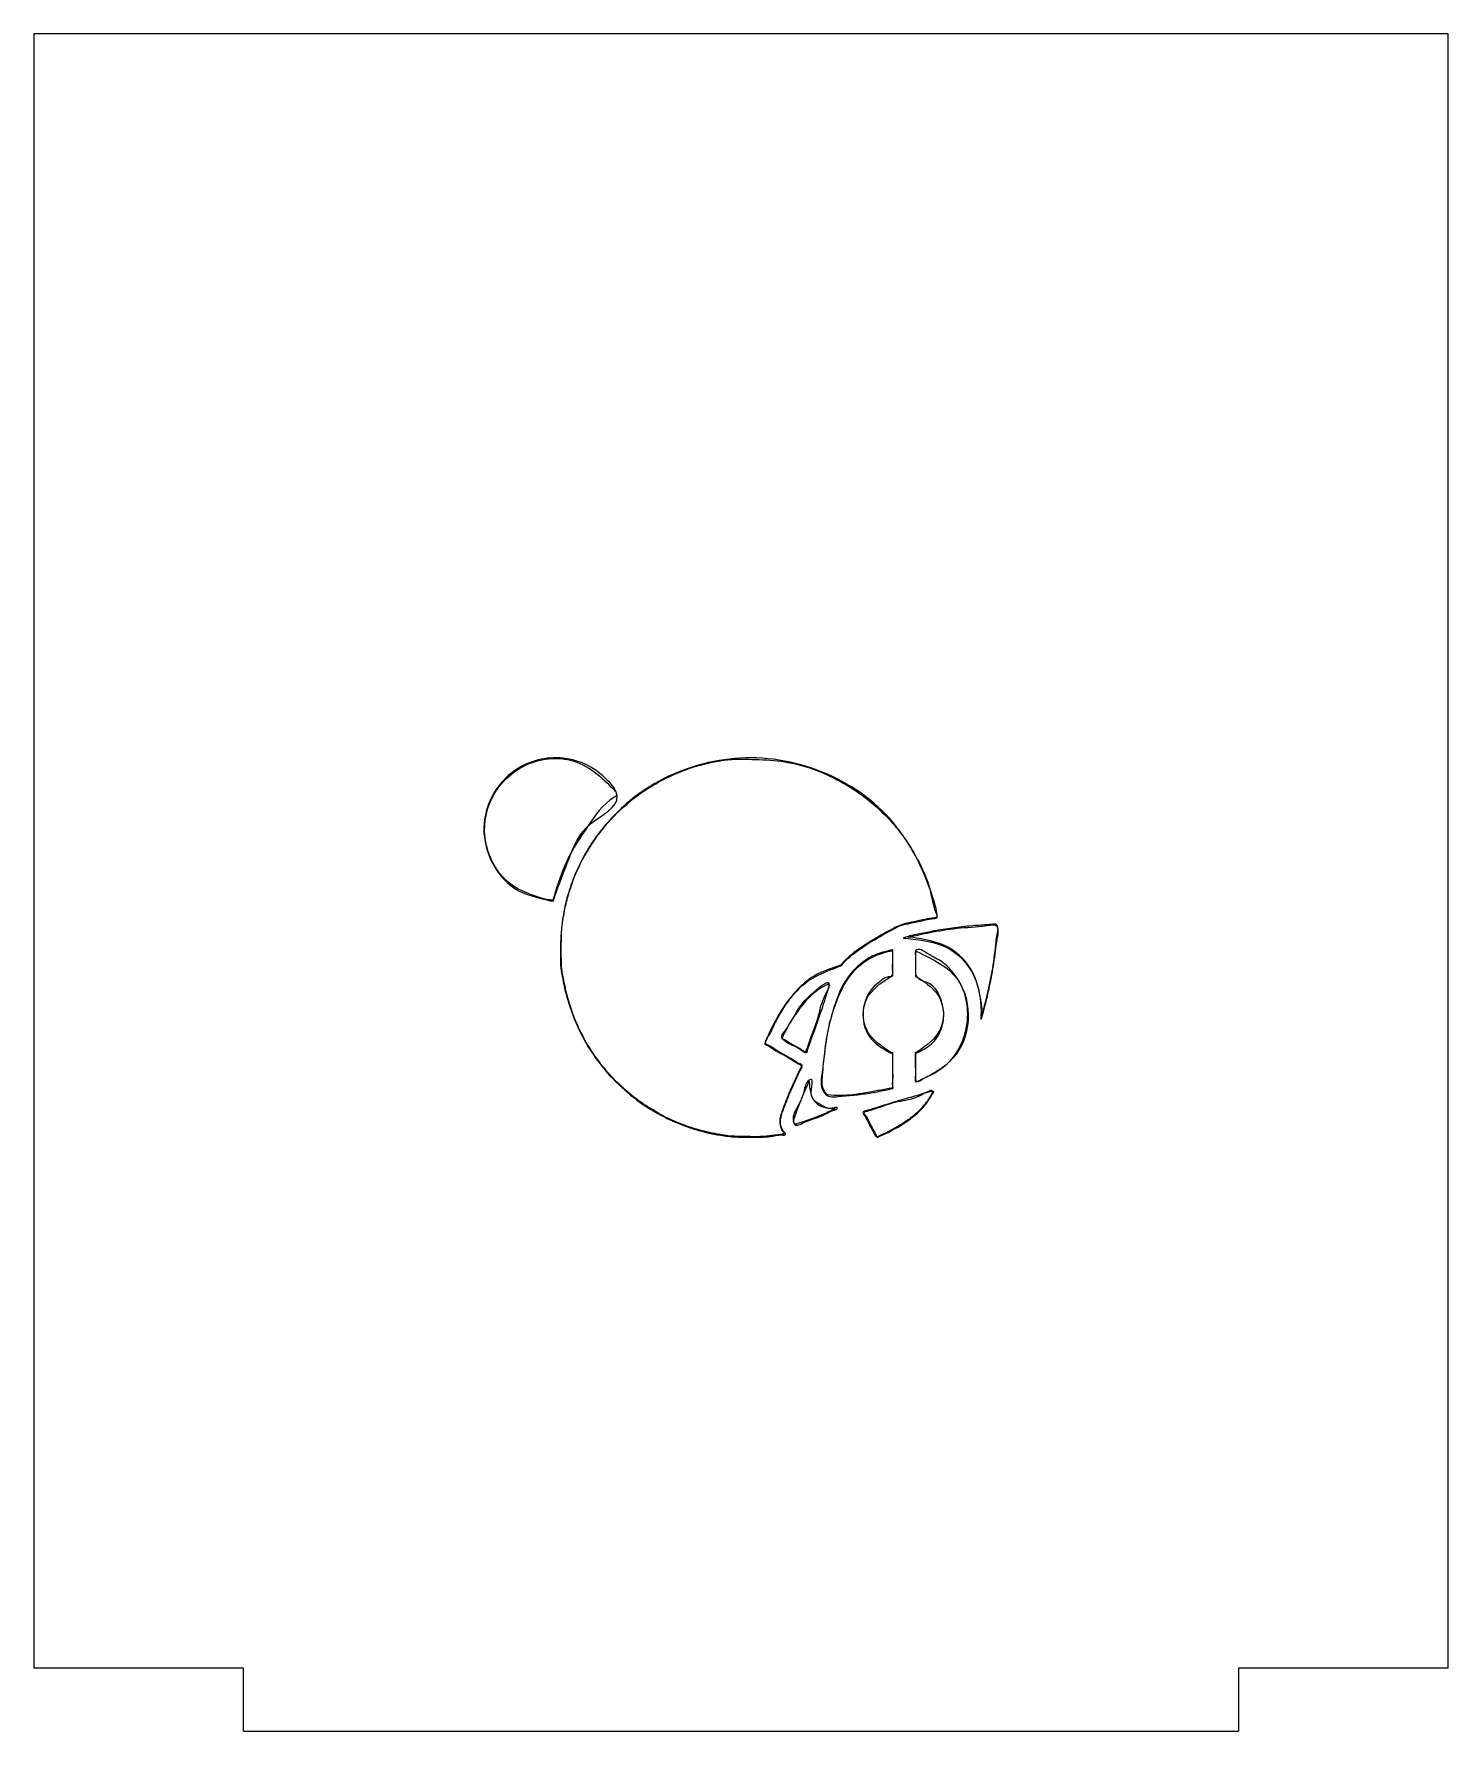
# Model space of a CAD drawing. Extents: x 0 to 135, y 0 to 162.
import ezdxf

# ---------------------------------------------------------------- set-up
doc = ezdxf.new("R2010")
doc.units = 0
doc.layers.add('Capa_1', color=7, linetype='CONTINUOUS')

msp = doc.modelspace()

# ---------------------------------------------------------------- linework, layer by layer
at = {"layer": 'Capa_1', "color": 7}
for p, q in [((0.128809, 162.128821), (0.128809, 6.128831)), ((135.128793, 162.128821), (0.128809, 162.128821)), ((135.128793, 6.128831), (135.128793, 162.128821)), ((66.697581, 92.880293), (66.746179, 92.880321)), ((66.746179, 92.880321), (66.907187, 92.897255)), ((62.656412, 92.000747), (62.757109, 92.032949)), ((62.757109, 92.032949), (62.84234, 92.068876)), ((49.046048, 79.494775), (49.046048, 79.494747)), ((49.411723, 79.391933), (49.723353, 79.375565)), ((49.6734, 79.433533), (49.467801, 79.450749)), ((49.745875, 79.725943), (49.6734, 79.433533)), ((49.723353, 79.375565), (49.840814, 79.818653)), ((82.281807, 76.741048), (82.768189, 76.998294)), ((82.768189, 76.998294), (83.347281, 77.138558)), ((81.010706, 76.121034), (80.953867, 76.089454)), ((82.13381, 74.688785), (81.972491, 74.670723)), ((82.018353, 74.616197), (82.079143, 74.628615)), ((82.079143, 74.628615), (82.079143, 73.439161)), ((82.126754, 73.450196), (82.13381, 74.688785)), ((83.146479, 75.843328), (83.227534, 75.837119)), ((83.227534, 75.837119), (83.146479, 75.815388)), ((83.578759, 75.902933), (83.82195, 75.967364)), ((83.932101, 75.900111), (83.578759, 75.902933)), ((84.321879, 73.386894), (84.321879, 74.552641)), ((84.321879, 74.552641), (84.423225, 74.534579)), ((77.13207, 73.230768), (76.423466, 72.979901)), ((77.338741, 73.463178), (77.13207, 73.230768)), ((82.119699, 72.211607), (82.126754, 73.450196)), ((84.274352, 73.395417), (84.281408, 72.163178)), ((81.903545, 72.13552), (82.119699, 72.211607)), ((84.281408, 72.163178), (84.484072, 72.08901)), ((50.870022, 70.995597), (50.85958, 71.10984)), ((90.544625, 68.201766), (90.545189, 68.201794)), ((90.570871, 68.106488), (90.570871, 68.106544)), ((90.640778, 69.0245), (90.640721, 69.02419)), ((72.687098, 65.590053), (72.687098, 65.590053)), ((73.901162, 64.893416), (73.901162, 64.893416)), ((81.869255, 64.871657), (82.078184, 64.805475)), ((82.11967, 64.856388), (81.906367, 64.931177)), ((82.078184, 64.805475), (82.078184, 63.168587)), ((82.126726, 63.162434), (82.11967, 64.856388)), ((84.463752, 64.967556), (84.267861, 64.891638)), ((84.267861, 64.891638), (84.267861, 63.4908)), ((84.321879, 64.837), (84.572774, 64.936314)), ((84.321879, 63.504036), (84.321879, 64.837)), ((73.43129, 63.629258), (73.092764, 62.952602)), ((73.370669, 63.667499), (73.43129, 63.629258)), ((84.321879, 63.504177), (84.321879, 63.504036)), ((73.934718, 61.697757), (74.148529, 62.156679)), ((74.148529, 62.156679), (74.165745, 61.711276)), ((82.078184, 63.168587), (82.078184, 61.531698)), ((84.686679, 62.209003), (84.686679, 62.209003)), ((75.874516, 60.848071), (75.875475, 60.848184)), ((77.053358, 60.729537), (77.053273, 60.729312)), ((82.078184, 61.531698), (81.936311, 61.498339)), ((59.281147, 59.414946), (59.281147, 59.414946)), ((76.24101, 59.556961), (76.631125, 59.542285)), ((76.631125, 59.542285), (76.424087, 59.438117)), ((67.00159, 56.901729), (67.002465, 56.901503)), ((69.757631, 56.82203), (69.757631, 56.822143)), ((72.748481, 58.095021), (72.748397, 58.094965)), ((73.675779, 58.250497), (73.675666, 58.250497)), ((79.963916, 58.019753), (79.963916, 58.019753)), ((80.890226, 56.904015), (80.890226, 56.904156)), ((20.128797, 6.128831), (0.128809, 6.128831)), ((20.128797, 0.128815), (20.128797, 6.128831)), ((135.128793, 6.128831), (115.128777, 6.128831)), ((115.128777, 6.128831), (115.128777, 0.128815)), ((20.128797, 0.128815), (115.128777, 0.128815))]:
    msp.add_line(p, q, dxfattribs=at)
for points, knots in [([(49.840814, 79.818653), (50.293782, 81.027618), (51.201824, 83.451173), (52.614476, 86.928487), (56.152964, 88.333023), (55.615884, 90.135042), (54.928073, 90.833122), (53.22346, 92.508705), (49.432092, 93.599706), (44.770659, 91.53771), (42.685706, 87.251398), (43.461044, 83.1767), (45.858243, 80.207011), (48.224034, 79.664359), (49.411723, 79.391933)], [0, 0, 0, 0, 3.860712, 7.739386, 11.440597, 11.968452, 13.082541, 14.335298, 19.155261, 23.738326, 28.567748, 32.178053, 35.716391, 39.283526, 39.283526, 39.283526, 39.283526]), ([(49.046048, 79.494747), (47.787869, 79.884341), (45.304575, 80.653291), (43.105534, 84.118859), (43.01126, 88.560785), (46.113381, 92.58864), (51.709335, 93.506399), (54.441575, 91.1275), (55.763653, 89.678828), (55.746431, 89.404023), (54.449047, 88.627141), (52.995288, 86.495008), (50.871142, 83.334804), (50.118112, 80.919749), (49.745875, 79.725943)], [0, 0, 0, 0, 3.844024, 7.587026, 11.418754, 16.562558, 21.414982, 26.542864, 26.864663, 27.011717, 27.299971, 31.042444, 34.862109, 38.595942, 38.595942, 38.595942, 38.595942]), ([(83.347281, 77.138558), (83.658014, 77.211948), (84.289145, 77.361011), (85.211569, 77.535578), (85.828182, 77.688683), (86.376093, 77.718523), (86.35163, 78.27002), (85.585912, 81.146099), (83.080133, 86.927872), (76.086484, 92.071856), (68.992334, 93.421004), (63.522178, 92.454695), (59.798668, 90.984216), (56.934647, 88.979268), (54.903712, 86.930607), (53.432356, 85.068701), (52.320256, 83.123756), (51.443493, 81.136095), (50.838348, 79.11391), (50.50764, 77.230444), (50.397169, 75.469402), (50.376869, 74.017997), (50.412116, 72.85278), (50.577732, 72.019699), (50.69318, 71.429476), (50.785179, 71.006456), (50.86338, 70.744867), (50.917441, 70.541911), (51.467144, 68.41669), (53.203736, 64.556058), (57.500159, 60.073703), (61.571477, 58.025428), (64.312814, 57.257137), (65.579327, 56.996519), (66.465257, 56.898332), (66.94746, 56.84489)], [0, 0, 0, 0, 0.962391, 1.954717, 2.747934, 3.036207, 3.326516, 4.116372, 12.594901, 20.880479, 29.357092, 33.40333, 37.433185, 41.270896, 43.794071, 46.069012, 48.36925, 50.495465, 52.573977, 54.685992, 56.216987, 57.861535, 59.044302, 59.70105, 60.405786, 60.849831, 60.998378, 61.224718, 61.479861, 67.584854, 73.648395, 79.77018, 80.970871, 82.188912, 83.643714, 83.643714, 83.643714, 83.643714]), ([(62.84234, 92.068876), (63.024239, 92.127087), (63.455488, 92.265097), (64.136679, 92.438273), (64.881193, 92.615563), (65.618666, 92.739598), (66.223488, 92.84516), (66.582525, 92.871767), (66.697581, 92.880293)], [0, 0, 0, 0, 0.572841, 1.358107, 2.107848, 2.867839, 3.601513, 3.947497, 3.947497, 3.947497, 3.947497]), ([(66.907187, 92.897255), (68.7857, 92.895792), (72.570027, 92.892845), (77.886952, 90.644979), (80.886789, 88.192681), (82.168711, 86.710929), (82.227306, 86.643291), (82.312878, 86.551097), (82.466176, 86.368442), (82.695367, 86.078351), (83.441608, 85.108529), (84.488891, 83.429829), (85.734241, 80.823716), (85.891833, 79.04118), (86.366924, 77.902683), (86.156628, 77.72767), (85.664072, 77.741823), (84.909083, 77.533867), (83.959686, 77.346534), (83.199978, 77.193223), (82.622318, 76.983603), (82.094822, 76.711182), (81.60999, 76.444992), (81.24114, 76.242112), (81.101957, 76.16446), (81.030497, 76.130452), (81.010706, 76.121034)], [0, 0, 0, 0, 5.587564, 11.256331, 16.910263, 17.038063, 17.134493, 17.178692, 17.415395, 17.849455, 18.288071, 21.083797, 23.826049, 26.657778, 26.897141, 27.032103, 27.388036, 28.331629, 29.379652, 30.292102, 30.6506, 31.21931, 32.070203, 32.310681, 32.482326, 32.548068, 32.548068, 32.548068, 32.548068]), ([(50.85958, 71.10984), (50.832788, 71.22416), (50.753585, 71.562117), (50.656809, 72.101376), (50.517028, 72.778274), (50.481551, 73.616528), (50.457616, 74.568971), (50.471721, 75.323969), (50.491487, 75.746612), (50.497388, 75.875172), (50.473774, 76.021613), (50.490728, 76.292219), (50.524498, 76.723865), (50.594979, 77.375332), (50.729872, 78.172698), (50.907133, 79.034006), (51.058397, 79.630275), (51.160622, 79.960679), (51.20176, 80.100376), (51.536596, 81.263101), (52.440661, 83.407615), (54.308699, 86.236564), (55.91031, 87.919084), (56.830754, 88.689823), (56.928625, 88.77195), (57.547759, 89.294316), (58.788248, 90.169436), (60.662519, 91.24243), (62.010596, 91.75513), (62.656412, 92.000747)], [0, 0, 0, 0, 0.35219, 1.041155, 1.643919, 2.422198, 3.551163, 4.504949, 4.684451, 4.822203, 4.88905, 5.128203, 5.629936, 6.191439, 7.091942, 8.055217, 8.829191, 8.935818, 9.09276, 9.266062, 12.565867, 16.017714, 19.392064, 19.481626, 19.61933, 19.775356, 21.91171, 24.16273, 26.232826, 26.232826, 26.232826, 26.232826]), ([(49.467801, 79.450749), (49.423403, 79.454792), (49.328434, 79.463442), (49.187834, 79.478081), (49.091725, 79.489397), (49.046048, 79.494775)], [0, 0, 0, 0, 0.133745, 0.286085, 0.424061, 0.424061, 0.424061, 0.424061]), ([(69.757631, 56.822143), (70.065873, 56.840159), (70.666288, 56.875254), (71.213156, 57.088157), (71.883107, 56.982549), (71.873338, 57.163307), (71.824294, 57.219306), (71.696302, 57.370167), (71.508024, 57.631717), (71.383774, 58.040755), (71.39248, 58.718508), (71.803186, 59.777146), (72.348622, 61.27034), (72.989752, 62.52994), (73.323155, 63.318667), (73.497552, 63.562525), (73.452708, 63.764305), (73.033105, 63.865156), (72.528634, 64.27472), (71.715539, 64.709906), (70.918122, 65.168559), (70.398302, 65.526903), (69.786714, 65.780529), (70.493647, 66.737483), (70.820434, 67.711668), (71.78351, 69.292655), (72.905121, 70.884185), (74.797236, 72.333585), (76.286485, 72.834201), (77.154816, 73.171734), (77.25958, 73.263048), (77.630822, 73.708904), (78.560074, 74.504696), (80.218386, 75.610601), (81.544907, 76.337337), (82.281807, 76.741048)], [0, 0, 0, 0, 0.887545, 1.728827, 2.139309, 2.171193, 2.242571, 2.35294, 2.773104, 3.192665, 3.612644, 4.782178, 6.546926, 8.416966, 8.957746, 9.181241, 9.244492, 9.545384, 10.27608, 11.278495, 12.276879, 12.996941, 13.282791, 14.000617, 15.491955, 16.929127, 19.331681, 21.378482, 23.921454, 24.033881, 24.153811, 24.332328, 25.776475, 27.792061, 30.311111, 30.311111, 30.311111, 30.311111]), ([(90.570871, 68.106544), (90.593981, 68.178179), (90.665758, 68.400678), (90.775589, 68.796742), (91.044661, 69.758501), (91.392094, 71.308858), (91.809814, 73.441665), (91.982835, 75.315522), (92.252375, 76.481178), (92.070844, 77.206403), (91.088315, 77.064105), (89.872747, 77.037518), (88.065073, 76.799255), (86.377281, 76.57365), (84.895112, 76.268152), (83.852783, 76.077334), (83.293371, 75.891994), (83.146479, 75.843328)], [0, 0, 0, 0, 0.225797, 0.701325, 1.232736, 3.222131, 5.460074, 7.775273, 8.771565, 9.176277, 9.677246, 11.26165, 13.17356, 14.999743, 16.404725, 17.707624, 18.171562, 18.171562, 18.171562, 18.171562]), ([(83.82195, 75.967364), (84.522797, 76.121014), (86.099013, 76.466576), (88.649664, 76.851385), (90.604451, 76.912005), (91.833911, 77.134073), (92.179829, 76.869482), (91.943527, 75.685129), (91.832998, 73.933323), (91.343758, 71.424381), (90.970511, 69.744356), (90.716666, 68.847884), (90.676507, 68.676149), (90.646269, 68.587001), (90.644173, 68.556642), (90.64236, 68.550508), (90.61824, 68.537624), (90.656866, 68.686138), (90.62605, 68.789166), (90.635349, 68.937761), (90.640778, 69.0245)], [0, 0, 0, 0, 2.15495, 4.846522, 7.673518, 8.163133, 8.421738, 8.828173, 11.42807, 14.02175, 16.357579, 16.620203, 16.811407, 16.889809, 16.897653, 16.903757, 16.907765, 16.973058, 17.144146, 17.384059, 17.384059, 17.384059, 17.384059]), ([(81.972491, 74.670723), (81.433319, 74.54602), (80.316676, 74.287759), (78.859547, 73.297422), (77.470895, 71.775678), (76.508864, 69.405426), (75.682997, 66.410168), (75.513312, 63.678148), (75.151633, 61.688681), (75.884667, 60.553445), (76.613652, 60.663285), (77.053358, 60.729537)], [0, 0, 0, 0, 1.648044, 3.413146, 5.184731, 7.757742, 10.983809, 14.454502, 16.049284, 16.841546, 18.045791, 18.045791, 18.045791, 18.045791]), ([(75.875475, 60.848184), (75.727218, 61.030823), (75.298444, 61.559032), (75.446171, 63.054975), (75.672363, 65.850073), (76.419825, 69.52445), (78.429509, 73.20702), (80.705937, 74.35296), (81.852714, 74.582155), (81.945026, 74.601168), (81.998274, 74.612082), (82.018353, 74.616197)], [0, 0, 0, 0, 0.687514, 1.988355, 4.196357, 9.30724, 13.067455, 16.356148, 16.475799, 16.577374, 16.638865, 16.638865, 16.638865, 16.638865]), ([(80.953867, 76.089454), (80.926433, 76.0719), (80.835597, 76.013779), (80.6557, 75.906306), (80.053623, 75.547441), (79.165431, 74.992975), (78.116101, 74.243423), (77.578295, 73.703621), (77.338741, 73.463178)], [0, 0, 0, 0, 0.097704, 0.323506, 0.628591, 2.2004, 3.466317, 4.483085, 4.483085, 4.483085, 4.483085]), ([(83.146479, 75.815388), (83.144086, 75.812332), (83.12719, 75.790765), (83.245945, 75.816162), (83.292009, 75.813475), (83.322106, 75.811719)], [0, 0, 0, 0, 0.010398, 0.073385, 0.192128, 0.192128, 0.192128, 0.192128]), ([(83.322106, 75.811719), (84.673043, 75.668769), (87.312526, 75.389473), (90.270757, 72.46446), (90.586982, 69.417509), (90.532553, 68.2696), (90.502985, 68.07415), (90.556912, 68.099838), (90.570871, 68.106488)], [0, 0, 0, 0, 3.973893, 7.76426, 11.641314, 11.85312, 11.966343, 12.005884, 12.005884, 12.005884, 12.005884]), ([(90.640721, 69.02419), (90.480295, 70.2252), (90.165268, 72.583599), (87.481752, 75.331825), (85.130563, 75.708241), (83.932101, 75.900111)], [0, 0, 0, 0, 3.568616, 7.007612, 10.583049, 10.583049, 10.583049, 10.583049]), ([(84.686679, 62.209003), (86.011305, 62.914049), (88.523863, 64.251385), (89.792796, 68.615059), (88.665712, 71.812311), (86.83468, 73.650213), (85.709017, 74.116721), (84.515886, 74.958138), (84.233212, 74.493381), (84.312078, 74.057342), (84.290123, 73.672131), (84.274352, 73.395417)], [0, 0, 0, 0, 4.335767, 8.224104, 12.419146, 14.015828, 15.586202, 16.768703, 16.834978, 17.166048, 18.010412, 18.010412, 18.010412, 18.010412]), ([(84.423225, 74.534579), (85.916799, 73.829822), (88.8821, 72.43062), (89.679567, 67.113612), (87.810595, 63.909701), (85.773125, 62.697558), (85.154498, 62.54395), (84.367911, 61.979564), (84.321968, 62.394231), (84.327232, 62.817955), (84.324017, 63.230047), (84.321879, 63.504177)], [0, 0, 0, 0, 4.680205, 9.291945, 14.15433, 15.042563, 16.027349, 16.629006, 16.743134, 17.151537, 17.96304, 17.96304, 17.96304, 17.96304]), ([(76.423466, 72.979901), (76.174962, 72.891356), (75.763893, 72.744887), (75.235626, 72.538209), (74.299672, 72.067727), (72.939285, 70.949129), (71.364032, 68.886409), (70.485123, 67.155377), (70.027655, 66.062091), (69.955, 65.857951), (69.869566, 65.638564), (70.366569, 65.525666), (70.800051, 65.132382), (71.637146, 64.701173), (72.40064, 64.235976), (72.987138, 63.894813), (73.283411, 63.719216), (73.370669, 63.667499)], [0, 0, 0, 0, 0.791522, 1.309317, 1.700293, 3.93063, 6.506788, 9.431237, 9.770839, 10.016372, 10.115401, 10.399299, 11.113797, 12.104221, 13.100245, 13.829384, 14.133777, 14.133777, 14.133777, 14.133777]), ([(82.079143, 73.439161), (82.07165, 73.181729), (82.060853, 72.810759), (82.093585, 72.412109), (81.999788, 72.109248), (81.425824, 72.149996), (80.954302, 71.699594), (79.845893, 70.906786), (79.015404, 68.95331), (79.583227, 66.20632), (81.101813, 65.319716), (81.869255, 64.871657)], [0, 0, 0, 0, 0.772643, 1.113412, 1.194193, 1.686196, 2.42489, 3.152094, 5.749912, 8.25334, 10.81108, 10.81108, 10.81108, 10.81108]), ([(84.572774, 64.936314), (85.075614, 65.209213), (86.043925, 65.734733), (86.86351, 67.181313), (87.082413, 68.729539), (86.690245, 70.182397), (85.922107, 71.623431), (84.58829, 71.732753), (84.299299, 72.351571), (84.348909, 72.761598), (84.33308, 73.127768), (84.321879, 73.386894)], [0, 0, 0, 0, 1.685049, 3.244875, 4.782131, 6.250891, 7.747613, 9.364656, 9.443103, 9.767713, 10.553507, 10.553507, 10.553507, 10.553507]), ([(73.901162, 64.893416), (73.904166, 64.905986), (73.911407, 64.936278), (73.921464, 64.98599), (73.935033, 65.072484), (73.98911, 65.23074), (74.074617, 65.487816), (74.510967, 66.689195), (75.179623, 68.564509), (75.720825, 70.192696), (76.257045, 72.060801), (74.123371, 70.33835), (72.99658, 69.074578), (72.245351, 67.459305), (71.397363, 66.393567), (71.911795, 65.865898), (72.624182, 65.537973), (73.316148, 65.221399), (73.73441, 64.819884), (73.876951, 64.88274), (73.901162, 64.893416)], [0, 0, 0, 0, 0.038771, 0.093429, 0.152144, 0.301095, 0.59323, 0.965501, 4.144668, 6.238574, 6.956391, 8.556971, 10.840925, 13.460392, 13.938704, 14.301181, 15.373221, 16.352373, 16.728992, 16.806051, 16.806051, 16.806051, 16.806051]), ([(72.687098, 65.590053), (72.485516, 65.697935), (72.138801, 65.883487), (71.851854, 66.140896), (71.509418, 66.222917), (71.596557, 66.381637), (71.663055, 66.542299), (72.049631, 67.309679), (72.736159, 68.5138), (73.887211, 69.956848), (74.829162, 70.816322), (75.514763, 71.205394), (75.768938, 71.338003), (76.315948, 71.578271), (75.258699, 69.719205), (75.152914, 68.501171), (74.441801, 66.716857), (74.070787, 65.690101), (73.952809, 65.32181), (73.866348, 65.110757), (73.840548, 64.860309), (73.265968, 65.322716), (72.940647, 65.472958), (72.687098, 65.590053)], [0, 0, 0, 0, 0.662144, 1.138864, 1.326952, 1.405771, 1.606017, 1.884607, 3.939561, 5.794144, 7.386483, 7.745107, 8.123791, 8.306013, 9.283897, 11.487221, 13.894733, 14.410494, 14.816254, 15.024262, 15.142187, 15.432016, 16.455888, 16.455888, 16.455888, 16.455888]), ([(81.906367, 64.931177), (80.988918, 65.530175), (79.208988, 66.692284), (79.207799, 70.371278), (80.986574, 71.535405), (81.903545, 72.13552)], [0, 0, 0, 0, 3.122063, 6.057076, 9.17997, 9.17997, 9.17997, 9.17997]), ([(84.484072, 72.08901), (85.355827, 71.493692), (87.061858, 70.328648), (87.038047, 66.764736), (85.338275, 65.578083), (84.463752, 64.967556)], [0, 0, 0, 0, 3.012977, 5.896421, 8.952035, 8.952035, 8.952035, 8.952035]), ([(65.884555, 57.025258), (65.211043, 57.147197), (63.851786, 57.393289), (61.890283, 58.051087), (60.472897, 58.693214), (59.635661, 59.158183), (59.363853, 59.30613), (59.247461, 59.395112), (59.212415, 59.447543), (59.166182, 59.469597), (59.024199, 59.529611), (58.735343, 59.711156), (58.294872, 59.999813), (56.826575, 61.038432), (54.638374, 63.086679), (52.312871, 66.542665), (51.298391, 69.22146), (50.936027, 70.705177), (50.893117, 70.877383), (50.875459, 70.967766), (50.870022, 70.995597)], [0, 0, 0, 0, 2.051139, 4.13954, 6.186793, 6.711148, 7.010394, 7.117218, 7.144536, 7.196927, 7.26535, 7.611177, 8.210959, 8.850198, 13.002426, 17.113549, 21.249145, 21.505115, 21.696301, 21.781364, 21.781364, 21.781364, 21.781364]), ([(90.545189, 68.201794), (90.54742, 68.208293), (90.550883, 68.218379), (90.563671, 68.203483), (90.560503, 68.184696), (90.562413, 68.166475), (90.559077, 68.146898), (90.543885, 68.149504), (90.540343, 68.164871), (90.538979, 68.182308), (90.542681, 68.195066), (90.544625, 68.201766)], [0, 0, 0, 0, 0.014567, 0.022608, 0.045712, 0.069556, 0.083393, 0.091768, 0.106343, 0.124964, 0.145556, 0.145556, 0.145556, 0.145556]), ([(84.267861, 63.4908), (84.276746, 63.163535), (84.289206, 62.704525), (84.251881, 62.288826), (84.303278, 62.07001), (84.411742, 62.123458), (84.527195, 62.149526), (84.629295, 62.187602), (84.686679, 62.209003)], [0, 0, 0, 0, 0.94826, 1.329995, 1.406686, 1.476833, 1.616895, 1.796639, 1.796639, 1.796639, 1.796639]), ([(73.092764, 62.952602), (72.828238, 62.398608), (72.313875, 61.32139), (71.753109, 59.844743), (71.349698, 58.780903), (71.30975, 58.078094), (71.459182, 57.623941), (71.582271, 57.359736), (71.832554, 57.161038), (71.525835, 57.082372), (71.234547, 57.057651), (70.710068, 56.974863), (70.186236, 56.92164), (69.549758, 56.858695), (68.719385, 56.86704), (67.836884, 56.875869), (67.231288, 56.894618), (67.00159, 56.901729)], [0, 0, 0, 0, 1.839505, 3.576846, 4.752949, 5.215482, 5.670853, 6.116674, 6.237241, 6.358149, 6.793813, 7.318118, 7.865217, 8.398246, 9.228154, 10.356365, 11.045773, 11.045773, 11.045773, 11.045773]), ([(73.675666, 58.250497), (74.017544, 58.372712), (74.684001, 58.610958), (75.678686, 58.963396), (76.264574, 59.381365), (76.793729, 59.462563), (76.826136, 59.701685), (75.975997, 59.408945), (75.267904, 59.919255), (73.950451, 60.626925), (74.665717, 62.572072), (73.805227, 62.066036), (73.65076, 61.038), (73.126225, 59.815251), (72.450803, 58.818405), (72.790306, 57.749623), (73.317306, 58.047724), (73.675779, 58.250497)], [0, 0, 0, 0, 1.094909, 2.134416, 3.087749, 3.394917, 3.455812, 3.708687, 5.121155, 6.421497, 7.819779, 7.967518, 9.133341, 10.652186, 12.088488, 12.528865, 13.465591, 13.465591, 13.465591, 13.465591]), ([(72.748397, 58.094965), (72.711721, 58.127372), (72.614894, 58.212929), (72.7005, 58.515939), (72.853298, 59.029988), (73.14247, 59.825374), (73.512603, 60.765799), (73.793769, 61.386566), (73.934718, 61.697757)], [0, 0, 0, 0, 0.138098, 0.364593, 0.826541, 1.832641, 2.850901, 3.874477, 3.874477, 3.874477, 3.874477]), ([(74.165745, 61.711276), (74.211529, 61.311895), (74.296298, 60.572432), (75.127059, 59.69682), (75.854663, 59.605467), (76.24101, 59.556961)], [0, 0, 0, 0, 1.182117, 2.18872, 3.328324, 3.328324, 3.328324, 3.328324]), ([(77.053273, 60.729312), (77.558341, 60.764552), (78.574032, 60.83542), (80.086615, 61.042925), (81.164714, 61.263779), (81.823082, 61.400167), (81.99367, 61.450807), (82.188408, 61.462896), (82.062256, 61.883289), (82.161475, 62.362573), (82.139533, 62.867636), (82.126726, 63.162434)], [0, 0, 0, 0, 1.519216, 3.05515, 4.56675, 4.844337, 5.04567, 5.127146, 5.359351, 5.967917, 6.821149, 6.821149, 6.821149, 6.821149]), ([(81.936311, 61.498339), (81.115969, 61.339259), (79.537122, 61.033091), (77.505791, 60.737046), (76.303571, 60.818869), (75.874516, 60.848071)], [0, 0, 0, 0, 2.509835, 4.830485, 6.11829, 6.11829, 6.11829, 6.11829]), ([(80.890226, 56.904156), (81.636733, 57.261382), (83.039337, 57.932569), (84.896396, 59.394686), (85.514871, 60.310323), (86.108998, 61.233114), (85.470672, 61.133391), (84.779521, 60.876032), (83.431995, 60.526408), (81.99782, 60.085671), (80.867002, 59.729713), (80.08122, 59.481198), (79.703456, 59.368583), (79.466164, 59.300771), (79.183245, 59.245511), (79.609043, 58.635939), (79.860229, 58.019135), (80.245103, 57.336486), (80.587418, 56.738302), (80.798496, 56.853816), (80.890226, 56.904015)], [0, 0, 0, 0, 2.515567, 4.726469, 6.554691, 6.811843, 7.049712, 7.933142, 9.506678, 10.957904, 12.516458, 13.033407, 13.448053, 13.670786, 13.826624, 14.155433, 15.201295, 16.25817, 16.614062, 16.887593, 16.887593, 16.887593, 16.887593]), ([(79.963916, 58.019753), (79.85961, 58.280213), (79.722646, 58.622221), (79.275918, 59.189993), (79.499667, 59.24054), (79.668599, 59.280461), (79.927931, 59.358786), (80.909857, 59.66286), (82.728818, 60.358248), (84.061801, 60.303556), (85.959744, 61.482785), (85.90731, 61.084247), (85.878463, 61.023011), (85.64996, 60.518464), (84.957261, 59.607853), (83.584929, 58.435582), (82.33542, 57.694232), (81.371759, 57.18586), (80.987186, 57.075077), (80.631945, 56.795897), (80.477427, 57.106675), (80.261838, 57.452451), (80.078088, 57.802346), (79.963916, 58.019753)], [0, 0, 0, 0, 1.005015, 1.319676, 1.42981, 1.585857, 1.871363, 2.224798, 4.706555, 7.069583, 8.138166, 8.169529, 8.241881, 8.340597, 9.832138, 11.612798, 13.717081, 14.239976, 14.789242, 15.075462, 15.231301, 15.671611, 16.394138, 16.394138, 16.394138, 16.394138]), ([(59.281147, 59.414946), (59.331802, 59.38299), (59.433111, 59.319077), (59.75151, 59.118209), (59.469292, 59.296252), (59.281147, 59.414946)], [0, 0, 0, 0, 0.196789, 0.393577, 0.787154, 0.787154, 0.787154, 0.787154]), ([(76.424087, 59.438117), (76.115957, 59.293104), (75.453049, 58.981125), (74.413019, 58.579294), (73.560542, 58.271), (73.039807, 58.124235), (72.84523, 58.053502), (72.773619, 58.084234), (72.748481, 58.095021)], [0, 0, 0, 0, 1.020765, 2.196067, 3.353432, 3.708824, 3.856762, 3.936782, 3.936782, 3.936782, 3.936782]), ([(67.002465, 56.901503), (66.965226, 56.901183), (66.807577, 56.899829), (66.433021, 56.935125), (66.099397, 56.989951), (65.884555, 57.025258)], [0, 0, 0, 0, 0.111696, 0.472861, 1.126102, 1.126102, 1.126102, 1.126102]), ([(66.94746, 56.84489), (67.206146, 56.834236), (67.863737, 56.807152), (68.800976, 56.800637), (69.478872, 56.815796), (69.757631, 56.82203)], [0, 0, 0, 0, 0.776693, 1.974393, 2.810874, 2.810874, 2.810874, 2.810874])]:
    msp.add_open_spline(points, degree=3, knots=knots, dxfattribs=at)

doc.saveas('drawing.dxf')
